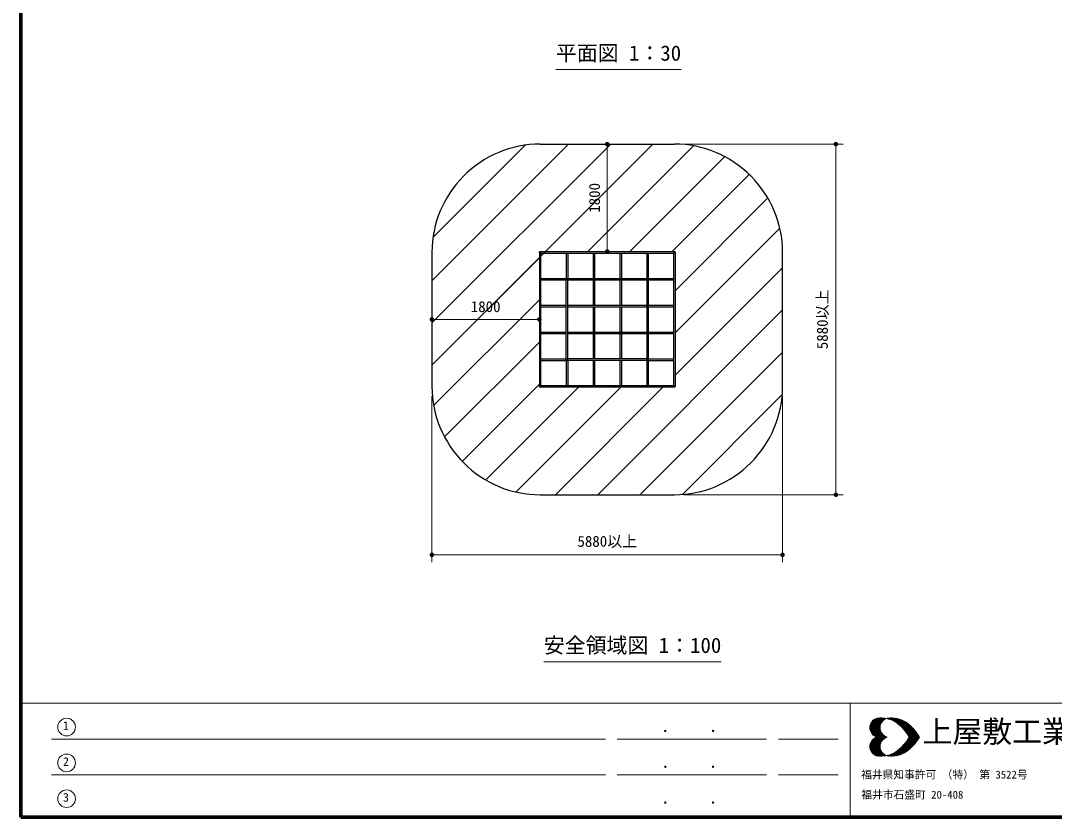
# Model space of a CAD drawing. Units: millimetres on the paper, enlarged 30 times, with parts at other scales. Extents: x 450 to 12150, y 450 to 8460.
# Drawn here: x 450 to 5645, y 450 to 4455 of the extents above; entities that cross this region are included whole.
import ezdxf
from ezdxf.enums import TextEntityAlignment as Align

# ---------------------------------------------------------------- set-up
doc = ezdxf.new("R2010")
doc.units = ezdxf.units.MM
doc.header["$LTSCALE"] = 30
for name, color, linetype, lineweight in [('D-STR-DIM\u3000寸法線、寸法値', 7, 'Continuous', 13), ('D-STR-TXT\u3000文字列', 7, 'Continuous', 13), ('D-STR\u3000構造物外形線', 1, 'Continuous', 25), ('D-TTL', 7, 'Continuous', 70), ('D-TTL-FRAM', 7, 'Continuous', 13), ('D-TTL-TXT', 7, 'Continuous', 13)]:
    doc.layers.add(name, color=color, linetype=linetype, lineweight=lineweight)
doc.styles.add('ＭＳ ゴシック', font='')
doc.styles.get('ＭＳ ゴシック').set_extended_font_data('MS Gothic')

# ---------------------------------------------------------------- blocks, each defined once
blk = doc.blocks.new('filled_dot')
at = {"color": 0, "linetype": 'Continuous', "lineweight": -2, "const_width": 1.25}
blk.add_lwpolyline([(-0.625, 0, 1), (0.625, 0, 1)], format="xyb", close=True, dxfattribs=at)

msp = doc.modelspace()

# ---------------------------------------------------------------- linework, layer by layer
at = {"layer": 'D-STR-DIM\u3000寸法線、寸法値'}
for p, q in [((3292.47, 3834.43), (3434.22, 3834.43)), ((3398.22, 3834.43), (3398.22, 3294.43)), ((3783.72, 3834.43), (4583.27, 3834.43)), ((4547.27, 3834.43), (4547.27, 2071.93)), ((2516.97, 3058.93), (2516.97, 2917.18)), ((2516.97, 2953.18), (3056.97, 2953.18)), ((2516.97, 2567.68), (2516.97, 1733.55)), ((4279.47, 2567.68), (4279.47, 1733.55)), ((3783.72, 2071.93), (4583.27, 2071.93)), ((2516.97, 1769.55), (4279.47, 1769.55))]:
    msp.add_line(p, q, dxfattribs=at)
at = {"layer": 'D-STR-TXT\u3000文字列'}
for p, q in [((3139.66, 4209.53), (3769.66, 4209.53)), ((3078.99, 1232.2), (3971.49, 1232.2))]:
    msp.add_line(p, q, dxfattribs=at)
at = {"layer": 'D-STR\u3000構造物外形線'}
for p, q in [((2516.97, 2935.68), (3415.73, 3834.43)), ((2516.97, 3147.81), (3203.6, 3834.43)), ((2522.12, 3365.09), (2986.31, 3829.28)), ((2522.12, 3365.09), (2986.31, 3829.28)), ((3060.72, 3834.43), (3735.72, 3834.43)), ((3087.86, 3294.43), (3627.86, 3834.43)), ((3299.99, 3294.43), (3831.44, 3825.88)), ((3299.99, 3294.43), (3831.44, 3825.88)), ((3512.12, 3294.43), (3989.03, 3771.34)), ((3512.12, 3294.43), (3989.03, 3771.34)), ((3724.26, 3294.43), (4111.78, 3681.96)), ((3724.26, 3294.43), (4111.78, 3681.96)), ((3739.47, 3097.52), (4205.48, 3563.52)), ((3739.47, 3097.52), (4205.48, 3563.52)), ((3739.47, 2885.38), (4265.75, 3411.66)), ((3739.47, 2885.38), (4265.75, 3411.66)), ((2516.97, 2723.55), (3087.86, 3294.43)), ((2516.97, 3290.68), (2516.97, 2615.68)), ((3056.97, 3290.68), (3056.97, 2615.68)), ((3060.72, 3294.43), (3735.72, 3294.43)), ((3064.47, 2619.43), (3064.47, 3286.93)), ((3064.47, 3286.93), (3731.97, 3286.93)), ((3191.97, 3286.93), (3191.97, 3159.43)), ((3199.47, 3286.93), (3199.47, 3159.43)), ((3326.97, 3286.93), (3326.97, 3159.43)), ((3334.47, 3286.93), (3334.47, 3159.43)), ((3461.97, 3286.93), (3461.97, 3159.43)), ((3469.47, 3286.93), (3469.47, 3159.43)), ((3596.97, 3286.93), (3596.97, 3159.43)), ((3604.47, 3286.93), (3604.47, 3159.43)), ((3731.97, 3286.93), (3731.97, 2619.43)), ((3739.47, 3290.68), (3739.47, 2615.68)), ((4279.47, 2615.68), (4279.47, 3290.68)), ((2516.97, 2723.55), (3056.97, 3263.55)), ((3739.47, 2673.25), (4279.47, 3213.25)), ((3739.47, 2673.25), (4279.47, 3213.25)), ((3064.47, 3159.43), (3191.97, 3159.43)), ((3064.47, 3151.93), (3191.97, 3151.93)), ((3191.97, 2746.93), (3191.97, 3155.68)), ((3195.72, 3159.43), (3604.47, 3159.43)), ((3199.47, 2754.43), (3199.47, 3151.93)), ((3199.47, 3151.93), (3596.97, 3151.93)), ((3326.97, 3151.93), (3326.97, 3024.43)), ((3334.47, 3151.93), (3334.47, 3024.43)), ((3461.97, 3151.93), (3461.97, 3024.43)), ((3469.47, 3151.93), (3469.47, 3024.43)), ((3596.97, 3151.93), (3596.97, 2754.43)), ((3604.47, 3159.43), (3604.47, 2746.93)), ((3604.47, 3159.43), (3731.97, 3159.43)), ((3604.47, 3151.93), (3731.97, 3151.93)), ((2525.52, 2519.96), (3056.97, 3051.41)), ((2525.52, 2519.96), (3056.97, 3051.41)), ((3064.47, 3024.43), (3191.97, 3024.43)), ((3064.47, 3016.93), (3191.97, 3016.93)), ((3199.47, 3024.43), (3596.97, 3024.43)), ((3199.47, 3016.93), (3596.97, 3016.93)), ((3326.97, 3016.93), (3326.97, 2889.43)), ((3334.47, 3016.93), (3334.47, 2889.43)), ((3461.97, 3016.93), (3461.97, 2889.43)), ((3469.47, 3016.93), (3469.47, 2889.43)), ((3604.47, 3024.43), (3731.97, 3024.43)), ((3604.47, 3016.93), (3731.97, 3016.93)), ((3350.29, 2071.93), (4279.47, 3001.12)), ((3350.29, 2071.93), (4279.47, 3001.12)), ((3064.47, 2889.43), (3191.97, 2889.43)), ((3064.47, 2881.93), (3191.97, 2881.93)), ((3199.47, 2889.43), (3596.97, 2889.43)), ((3199.47, 2881.93), (3596.97, 2881.93)), ((3326.97, 2881.93), (3326.97, 2754.43)), ((3334.47, 2881.93), (3334.47, 2754.43)), ((3461.97, 2881.93), (3461.97, 2754.43)), ((3469.47, 2881.93), (3469.47, 2754.43)), ((3604.47, 2889.43), (3731.97, 2889.43)), ((3604.47, 2881.93), (3731.97, 2881.93)), ((2580.07, 2362.38), (3056.97, 2839.28)), ((2580.07, 2362.38), (3056.97, 2839.28)), ((3064.47, 2754.43), (3191.97, 2754.43)), ((3596.97, 2754.43), (3199.47, 2754.43)), ((3562.42, 2071.93), (4279.47, 2788.99)), ((3562.42, 2071.93), (4279.47, 2788.99)), ((3604.47, 2754.43), (3731.97, 2754.43)), ((3064.47, 2746.93), (3191.97, 2746.93)), ((3604.47, 2746.93), (3191.97, 2746.93)), ((3191.97, 2746.93), (3191.97, 2619.43)), ((3199.47, 2746.93), (3199.47, 2619.43)), ((3326.97, 2746.93), (3326.97, 2619.43)), ((3334.47, 2746.93), (3334.47, 2619.43)), ((3461.97, 2746.93), (3461.97, 2619.43)), ((3469.47, 2746.93), (3469.47, 2619.43)), ((3596.97, 2746.93), (3596.97, 2619.43)), ((3604.47, 2746.93), (3731.97, 2746.93)), ((3604.47, 2746.93), (3604.47, 2619.43)), ((2669.45, 2239.62), (3056.97, 2627.15)), ((2669.45, 2239.62), (3056.97, 2627.15)), ((2787.89, 2145.93), (3253.89, 2611.93)), ((2787.89, 2145.93), (3253.89, 2611.93)), ((2939.75, 2085.66), (3466.02, 2611.93)), ((2939.75, 2085.66), (3466.02, 2611.93)), ((3735.72, 2611.93), (3060.72, 2611.93)), ((3731.97, 2619.43), (3064.47, 2619.43)), ((3138.15, 2071.93), (3678.15, 2611.93)), ((3138.15, 2071.93), (3678.15, 2611.93)), ((3776.06, 2073.44), (4277.96, 2575.35)), ((3776.06, 2073.44), (4277.96, 2575.35)), ((3060.72, 2071.93), (3735.72, 2071.93))]:
    msp.add_line(p, q, dxfattribs=at)
for centre in [(3060.72, 3290.68), (3735.72, 3290.68), (3195.72, 3155.68), (3600.72, 3155.68), (3195.72, 2750.68), (3600.72, 2750.68), (3060.72, 2615.68), (3735.72, 2615.68)]:
    msp.add_circle(centre, 3.75, dxfattribs=at)
for centre, start, end in [((3060.72, 3294.43), 90, 135.28135), ((3735.72, 3294.43), 44.71865, 90), ((3056.97, 3290.68), 134.71865, 180), ((3739.47, 3290.68), 0, 45.28135), ((3056.97, 2615.68), 180, 225.28135), ((3739.47, 2615.68), 314.71865, 0), ((3060.72, 2611.93), 224.71865, 270), ((3735.72, 2611.93), 270, 315.28135)]:
    msp.add_arc(centre, 540, start, end, dxfattribs=at)
at = {"layer": 'D-TTL'}
msp.add_lwpolyline([(450, 450), (450, 8460), (12150, 8460), (12150, 450)], close=True, dxfattribs=at)
at = {"layer": 'D-TTL-FRAM'}
for p, q in [((450, 1023.66), (12150, 1023.66)), ((4618.84, 1023.66), (4618.84, 450)), ((3388.84, 843.66), (605.1, 843.66)), ((4198.84, 843.66), (3448.84, 843.66)), ((4258.84, 843.66), (4558.84, 843.66)), ((3388.84, 663.66), (605.1, 663.66)), ((4198.84, 663.66), (3448.84, 663.66)), ((4258.84, 663.66), (4558.84, 663.66))]:
    msp.add_line(p, q, dxfattribs=at)
at = {"layer": 'D-TTL-TXT'}
for p, q in [((4718.09, 901.17), (4766.22, 949.3)), ((4718.72, 894.3), (4773.72, 949.3)), ((4718.72, 908.67), (4758.72, 948.67)), ((4719.97, 888.67), (4780.59, 949.3)), ((4721.22, 883.05), (4786.84, 948.67)), ((4721.84, 918.67), (4748.72, 946.17)), ((4723.72, 878.67), (4793.72, 948.05)), ((4733.09, 936.17), (4769.34, 899.92)), ((4736.84, 939.3), (4769.34, 906.8)), ((4741.22, 941.8), (4770.59, 912.42)), ((4745.59, 944.92), (4772.47, 918.05)), ((4750.59, 946.8), (4774.34, 923.05)), ((4756.22, 948.67), (4776.84, 927.42)), ((4762.47, 949.3), (4779.97, 931.17)), ((4769.34, 949.3), (4783.09, 935.55)), ((4776.22, 949.3), (4786.84, 938.67)), ((4783.72, 949.3), (4791.22, 941.8)), ((4791.22, 948.67), (4795.59, 944.3)), ((4797.46, 944.92), (4799.34, 947.42)), ((4799.96, 946.8), (4800.59, 946.8)), ((4804.96, 946.17), (4808.09, 948.67)), ((4805.59, 948.67), (4808.71, 944.92)), ((4810.59, 944.3), (4815.59, 949.3)), ((4812.46, 948.67), (4819.34, 941.8)), ((4816.21, 943.05), (4823.09, 949.3)), ((4819.34, 948.67), (4829.96, 938.05)), ((4821.84, 941.17), (4829.96, 949.3)), ((4826.21, 949.3), (4844.34, 930.55)), ((4826.84, 939.3), (4836.84, 949.3)), ((4831.84, 936.8), (4843.09, 948.05)), ((4833.09, 948.67), (4928.71, 853.67)), ((4836.21, 934.3), (4848.71, 947.42)), ((4840.59, 948.67), (4935.59, 853.67)), ((4841.21, 932.42), (4854.96, 946.17)), ((4845.59, 929.3), (4860.59, 944.92)), ((4848.71, 947.42), (4942.46, 853.67)), ((4849.34, 926.8), (4866.21, 943.05)), ((4853.71, 923.67), (4871.84, 941.8)), ((4857.46, 946.17), (4949.96, 853.67)), ((4857.46, 920.55), (4876.84, 939.3)), ((4861.84, 917.42), (4881.84, 937.42)), ((4865.59, 914.3), (4886.21, 935.55)), ((4867.46, 943.05), (4956.84, 853.67)), ((4878.09, 939.3), (4963.71, 853.67)), ((4718.09, 901.8), (4766.22, 853.67)), ((4718.72, 908.05), (4773.72, 853.67)), ((4718.72, 893.67), (4759.34, 853.67)), ((4719.97, 913.67), (4780.59, 853.67)), ((4721.22, 884.92), (4750.59, 854.92)), ((4721.84, 919.3), (4787.47, 853.67)), ((4724.34, 923.67), (4794.34, 853.67)), ((4726.22, 928.67), (4773.09, 882.42)), ((4726.22, 873.67), (4774.34, 921.8)), ((4729.34, 869.92), (4770.59, 911.17)), ((4729.97, 932.42), (4769.97, 892.42)), ((4732.47, 866.17), (4769.34, 903.05)), ((4736.22, 863.05), (4769.34, 896.17)), ((4740.59, 859.92), (4771.22, 890.55)), ((4744.97, 857.42), (4772.47, 884.92)), ((4869.34, 911.17), (4891.21, 933.05)), ((4872.46, 907.42), (4895.59, 930.55)), ((4876.21, 904.3), (4899.96, 927.42)), ((4879.96, 900.55), (4903.71, 924.92)), ((4883.09, 896.8), (4908.09, 921.8)), ((4886.84, 893.05), (4911.84, 918.05)), ((4889.96, 889.3), (4915.59, 914.92)), ((4891.84, 932.42), (4960.59, 864.3)), ((4893.09, 885.55), (4919.34, 911.8)), ((4896.21, 881.8), (4923.09, 908.67)), ((4899.34, 878.05), (4926.84, 904.92)), ((4902.46, 873.67), (4930.59, 901.17)), ((4905.59, 869.92), (4933.71, 898.05)), ((4908.09, 865.55), (4936.84, 894.3)), ((4911.21, 861.17), (4940.59, 890.55)), ((4913.71, 856.8), (4943.71, 886.8)), ((4920.59, 911.17), (4937.46, 893.67)), ((4718.09, 804.92), (4766.22, 853.05)), ((4718.72, 798.67), (4773.72, 853.05)), ((4718.72, 813.05), (4759.34, 853.05)), ((4719.97, 793.05), (4780.59, 853.05)), ((4721.22, 821.8), (4750.59, 851.8)), ((4721.84, 787.42), (4787.47, 853.05)), ((4724.34, 783.05), (4794.34, 853.05)), ((4726.22, 833.05), (4774.34, 784.92)), ((4729.34, 836.8), (4770.59, 795.55)), ((4732.47, 840.55), (4769.34, 803.67)), ((4736.22, 843.67), (4769.34, 810.55)), ((4740.59, 846.8), (4771.22, 816.17)), ((4744.97, 849.3), (4772.47, 821.8)), ((4749.97, 854.92), (4774.34, 879.92)), ((4749.97, 851.8), (4774.34, 826.8)), ((4754.97, 853.67), (4776.84, 874.92)), ((4754.97, 853.05), (4776.84, 831.8)), ((4762.47, 853.67), (4779.97, 871.17)), ((4762.47, 853.05), (4779.97, 835.55)), ((4769.34, 853.67), (4783.09, 867.42)), ((4769.34, 853.05), (4783.09, 839.3)), ((4776.22, 853.67), (4786.22, 863.67)), ((4776.22, 853.05), (4786.22, 843.05)), ((4783.09, 853.67), (4790.59, 860.55)), ((4783.09, 853.05), (4790.59, 846.17)), ((4790.59, 853.67), (4794.97, 858.05)), ((4790.59, 853.05), (4794.97, 848.67)), ((4797.46, 853.67), (4799.96, 855.55)), ((4797.46, 853.05), (4799.96, 851.17)), ((4799.34, 855.55), (4801.84, 853.67)), ((4799.34, 851.17), (4801.84, 853.05)), ((4804.34, 853.67), (4804.96, 853.67)), ((4804.34, 853.05), (4804.96, 853.05)), ((4833.09, 758.05), (4928.71, 853.05)), ((4840.59, 758.05), (4935.59, 853.05)), ((4848.71, 759.3), (4942.46, 853.05)), ((4857.46, 760.55), (4949.96, 853.05)), ((4867.46, 763.67), (4956.84, 853.05)), ((4878.09, 767.42), (4963.71, 853.05)), ((4891.84, 774.3), (4960.59, 842.42)), ((4902.46, 833.05), (4930.59, 805.55)), ((4905.59, 869.3), (4921.21, 853.67)), ((4905.59, 837.42), (4921.21, 853.05)), ((4905.59, 836.8), (4933.71, 808.67)), ((4908.09, 841.17), (4936.84, 812.42)), ((4911.21, 845.55), (4940.59, 816.17)), ((4913.71, 849.92), (4943.71, 819.92)), ((4917.46, 853.67), (4946.84, 883.05)), ((4917.46, 853.05), (4946.84, 823.67)), ((4924.34, 853.67), (4949.96, 878.67)), ((4924.34, 853.05), (4949.96, 828.05)), ((4931.84, 853.67), (4953.09, 874.92)), ((4931.84, 853.05), (4953.09, 831.8)), ((4938.71, 853.67), (4956.21, 870.55)), ((4938.71, 853.05), (4956.21, 836.17)), ((4945.59, 853.67), (4958.71, 866.8)), ((4945.59, 853.05), (4958.71, 839.92)), ((4952.46, 853.67), (4961.84, 862.42)), ((4952.46, 853.05), (4961.84, 844.3)), ((4959.96, 853.67), (4964.34, 858.05)), ((4959.96, 853.05), (4964.34, 848.67)), ((4966.84, 853.67), (4967.46, 853.67)), ((4966.84, 853.05), (4967.46, 853.05)), ((4718.09, 805.55), (4766.22, 757.43)), ((4718.72, 812.42), (4773.72, 757.43)), ((4718.72, 798.05), (4758.72, 758.05)), ((4719.97, 818.05), (4780.59, 757.43)), ((4721.22, 823.67), (4786.84, 758.05)), ((4721.84, 788.05), (4748.72, 760.55)), ((4723.72, 828.05), (4793.72, 758.68)), ((4726.22, 778.05), (4773.09, 824.3)), ((4729.97, 774.3), (4769.97, 814.3)), ((4733.09, 770.55), (4769.34, 806.8)), ((4736.84, 767.42), (4769.34, 799.92)), ((4741.22, 764.92), (4770.59, 794.3)), ((4745.59, 761.8), (4772.47, 788.67)), ((4750.59, 759.92), (4774.34, 783.67)), ((4849.34, 779.92), (4866.21, 763.67)), ((4853.71, 783.05), (4871.84, 764.92)), ((4857.46, 786.17), (4876.84, 767.42)), ((4861.84, 789.3), (4881.84, 769.3)), ((4865.59, 792.42), (4886.21, 771.17)), ((4869.34, 795.55), (4891.21, 773.67)), ((4872.46, 799.3), (4895.59, 776.17)), ((4876.21, 802.42), (4899.96, 779.3)), ((4879.96, 806.17), (4903.71, 781.8)), ((4883.09, 809.92), (4908.09, 784.92)), ((4886.84, 813.67), (4911.84, 788.67)), ((4889.96, 817.42), (4915.59, 791.8)), ((4893.09, 821.17), (4919.34, 794.92)), ((4896.21, 824.92), (4923.09, 798.05)), ((4899.34, 828.67), (4926.84, 801.8)), ((4920.59, 795.55), (4937.46, 813.05)), ((4756.22, 758.05), (4776.84, 779.3)), ((4762.47, 757.43), (4779.97, 775.55)), ((4769.34, 757.43), (4783.09, 771.17)), ((4776.22, 757.43), (4786.84, 768.05)), ((4783.72, 757.43), (4791.22, 764.92)), ((4791.22, 758.05), (4795.59, 762.42)), ((4797.46, 761.8), (4799.34, 759.3)), ((4799.96, 759.92), (4800.59, 759.92)), ((4804.96, 760.55), (4808.09, 758.05)), ((4805.59, 758.05), (4808.71, 761.8)), ((4810.59, 762.42), (4815.59, 757.43)), ((4812.46, 758.05), (4819.34, 764.92)), ((4816.21, 763.67), (4823.09, 757.43)), ((4819.34, 758.05), (4829.96, 768.67)), ((4821.84, 765.55), (4829.96, 757.43)), ((4826.21, 757.43), (4844.34, 776.17)), ((4826.84, 767.42), (4836.84, 757.43)), ((4831.84, 769.92), (4843.09, 758.68)), ((4836.21, 772.42), (4848.71, 759.3)), ((4841.21, 774.3), (4854.96, 760.55)), ((4845.59, 777.42), (4860.59, 761.8))]:
    msp.add_line(p, q, dxfattribs=at)
for centre in [(680.98, 903.79), (680.98, 723.79), (680.98, 543.79)]:
    msp.add_circle(centre, 44.42, dxfattribs=at)
for centre, radius, start, end in [((4767.33, 901.04), 49.18, 105.2024, 254.7976), ((4773.56, 808.83), 140.97, 58.71735, 97.79751), ((4818.68, 901.04), 49.18, 105.2024, 254.7976), ((4824.91, 808.83), 140.97, 58.71735, 97.79751), ((4700.99, 725.76), 250.36, 30.69974, 54.3922), ((4752.34, 725.76), 250.36, 30.69974, 54.3922), ((4767.33, 806.12), 49.18, 105.2024, 254.7976), ((4818.68, 806.12), 49.18, 105.2024, 254.7976), ((4700.99, 981.4), 250.36, 305.6078, 329.30026), ((4752.34, 981.4), 250.36, 305.6078, 329.30026), ((4773.56, 898.33), 140.97, 262.20249, 301.28265), ((4824.91, 898.33), 140.97, 262.20249, 301.28265)]:
    msp.add_arc(centre, radius, start, end, dxfattribs=at)

# ---------------------------------------------------------------- block references
at = {"layer": 'D-STR-DIM\u3000寸法線、寸法値', "xscale": 9, "yscale": 9}
for p, rotation in [((3398.22, 3834.43), 270), ((4547.27, 3834.43), 270), ((3398.22, 3294.43), 90), ((3056.97, 2953.18), 180), ((4547.27, 2071.93), 90), ((4279.47, 1769.55), 180)]:
    msp.add_blockref('filled_dot', p, dxfattribs=dict(at, rotation=rotation))
for p in [(2516.97, 2953.18), (2516.97, 1769.55)]:
    msp.add_blockref('filled_dot', p, dxfattribs=at)

# ---------------------------------------------------------------- texts
at = {"layer": 'D-STR-DIM\u3000寸法線、寸法値', "style": 'ＭＳ ゴシック'}
for s, p in [('1800', (3334.09, 3564.43)), ('5880以上', (4479.33, 2953.18))]:
    msp.add_text(s, height=54.99, rotation=90, dxfattribs=at).set_placement(p, align=Align.MIDDLE_CENTER)
for s, p in [('1800', (2786.97, 3017.32)), ('5880以上', (3398.22, 1837.49))]:
    msp.add_text(s, height=54.99, dxfattribs=at).set_placement(p, align=Align.MIDDLE_CENTER)
at = {"layer": 'D-STR-TXT\u3000文字列', "style": 'ＭＳ ゴシック'}
for s, p in [('平面図 1：30', (3769.66, 4230.53)), ('安全領域図 1：100', (3971.49, 1253.2))]:
    msp.add_text(s, height=76.98, dxfattribs=at).set_placement(p, align=Align.BOTTOM_RIGHT)
at = {"layer": 'D-TTL-FRAM', "style": 'ＭＳ ゴシック'}
for p in [(3667.49, 859.26), (3907.49, 859.26), (3667.49, 679.26), (3907.49, 679.26), (3667.49, 499.26), (3907.49, 499.26)]:
    msp.add_text('.', height=65.98, dxfattribs=at).set_placement(p, align=Align.BOTTOM_LEFT)
at = {"layer": 'D-TTL-TXT', "style": 'ＭＳ ゴシック'}
for s, height, p in [('上屋敷工業株式会社', 110, (4983.4, 793.23)), ('1', 43.99, (662.65, 875.28)), ('2', 43.99, (662.65, 695.28)), ('福井県知事許可 （特） 第 3522号', 39.59, (4674.44, 632.97)), ('3', 43.99, (662.65, 515.28)), ('福井市石盛町 20-408', 39.59, (4675.54, 532.22))]:
    msp.add_text(s, height=height, dxfattribs=at).set_placement(p, align=Align.BOTTOM_LEFT)

doc.saveas('drawing.dxf')
